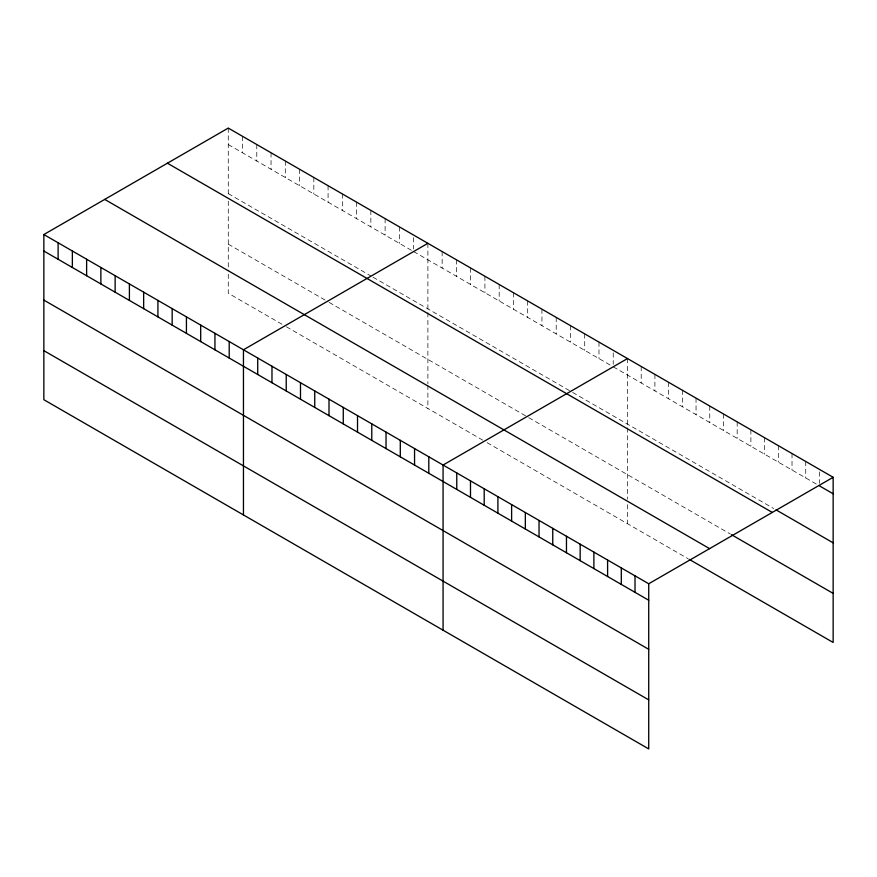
<?xml version="1.0" encoding="UTF-8"?>
<svg xmlns="http://www.w3.org/2000/svg" width="877" height="877" viewBox="0 0 877 877"><rect width="100%" height="100%" fill="white"/><g stroke="black" fill="none" stroke-linecap="round" stroke-linejoin="round"><path stroke-width="0.66" stroke-dasharray="4.38 3.29" d="M228.272 144.562L411.434 250.307M413.626 251.567L611.039 365.545M613.231 366.816L817.156 484.542M228.272 193.62L370.85 275.937M373.043 277.198L570.456 391.175M572.659 392.447L773.733 508.539M228.272 244.168L328.075 301.787M329.171 302.422L527.691 417.035M528.787 417.671L730.322 534.027M282.01 324.26L228.272 293.236L228.272 270.061M286.406 326.792L482.723 440.133M487.108 442.666L688.05 558.682M819.436 471.914L819.436 483.326M805.733 461.455L805.733 477.943M792.019 453.541L792.019 470.028M778.305 445.626L778.305 462.113M764.601 437.711L764.601 454.198M750.887 429.796L750.887 446.283M737.173 421.881L737.173 438.368M723.47 413.966L723.47 430.454M709.756 406.051L709.756 422.539M696.042 398.136L696.042 414.624M682.339 390.221L682.339 406.709M668.625 382.306L668.625 398.794M654.911 374.391L654.911 390.879M641.208 366.476L641.208 382.964M627.493 358.561L627.493 426.639M627.493 427.899L627.493 499.188M627.493 504.637L627.493 523.722M613.231 352.861L613.231 364.273M598.98 342.096L598.98 358.583M584.718 333.863L584.718 350.351M570.456 325.63L570.456 342.118M556.204 317.397L556.204 333.885M541.942 309.164L541.942 325.652M527.691 300.932L527.691 317.419M513.429 292.699L513.429 309.186M499.177 284.477L499.177 300.964M484.915 276.244L484.915 292.732M470.653 268.011L470.653 284.499M456.402 259.778L456.402 276.266M442.14 251.546L442.14 268.033M427.888 243.313L427.888 311.39M427.888 312.65L427.888 383.94M427.888 385.31L427.888 408.474M413.626 237.623L413.626 249.035M399.364 226.847L399.364 243.335M385.113 218.614L385.113 235.102M370.85 210.381L370.85 226.869M356.599 202.159L356.599 218.647M342.337 193.927L342.337 210.414M328.075 185.694L328.075 202.181M313.823 177.461L313.823 193.949M299.561 169.228L299.561 185.716M285.31 160.995L285.31 177.483M271.048 152.762L271.048 169.25M256.786 144.53L256.786 161.017M242.534 136.297L242.534 152.784M228.272 128.075L228.272 196.152M228.272 201.206L228.272 268.702"/><path stroke-width="1.32" d="M43.85 234.543L648.728 583.764L648.728 748.925L43.85 399.704L43.85 234.543L228.272 128.075L833.15 477.296L833.15 642.457L689.19 559.34M427.888 243.313L243.455 349.791L243.455 514.952M627.493 358.561L443.071 465.029L443.071 630.19M648.728 583.764L833.15 477.296M819.436 485.869L833.15 493.784M776.024 509.855L833.15 542.841M167.419 163.21L772.286 512.431M731.462 534.685L833.15 593.389M104.714 199.408L709.581 548.629M43.85 251.03L648.728 600.252M43.85 300.098L648.728 649.32M43.85 350.647L648.728 699.868M635.014 575.849L635.014 592.337M621.3 567.934L621.3 584.422M607.597 560.019L607.597 576.507M593.882 552.104L593.882 568.592M580.168 544.189L580.168 560.677M566.465 536.275L566.465 552.762M552.751 528.36L552.751 544.847M539.037 520.445L539.037 536.932M525.334 512.53L525.334 529.017M511.62 504.615L511.62 521.102M497.906 496.7L497.906 513.188M484.203 488.785L484.203 505.273M470.489 480.859L470.489 497.347M456.774 472.944L456.774 489.432M428.809 456.796L428.809 473.284M414.558 448.575L414.558 465.062M400.296 440.342L400.296 456.829M386.033 432.109L386.033 448.596M371.782 423.876L371.782 440.364M357.52 415.643L357.52 432.131M343.269 407.41L343.269 423.898M329.007 399.178L329.007 415.665M314.744 390.945L314.744 407.432M300.493 382.712L300.493 399.199M286.231 374.479L286.231 390.967M271.98 366.257L271.98 382.745M257.717 358.024L257.717 374.512M229.204 341.559L229.204 358.046M214.942 333.326L214.942 349.813M200.69 325.093L200.69 341.581M186.428 316.86L186.428 333.348M172.166 308.627L172.166 325.115M157.915 300.394L157.915 316.882M143.653 292.173L143.653 308.66M129.401 283.94L129.401 300.427M115.139 275.707L115.139 292.194M100.877 267.474L100.877 283.962M86.626 259.241L86.626 275.729M72.363 251.008L72.363 267.496M58.112 242.776L58.112 259.263"/></g></svg>
